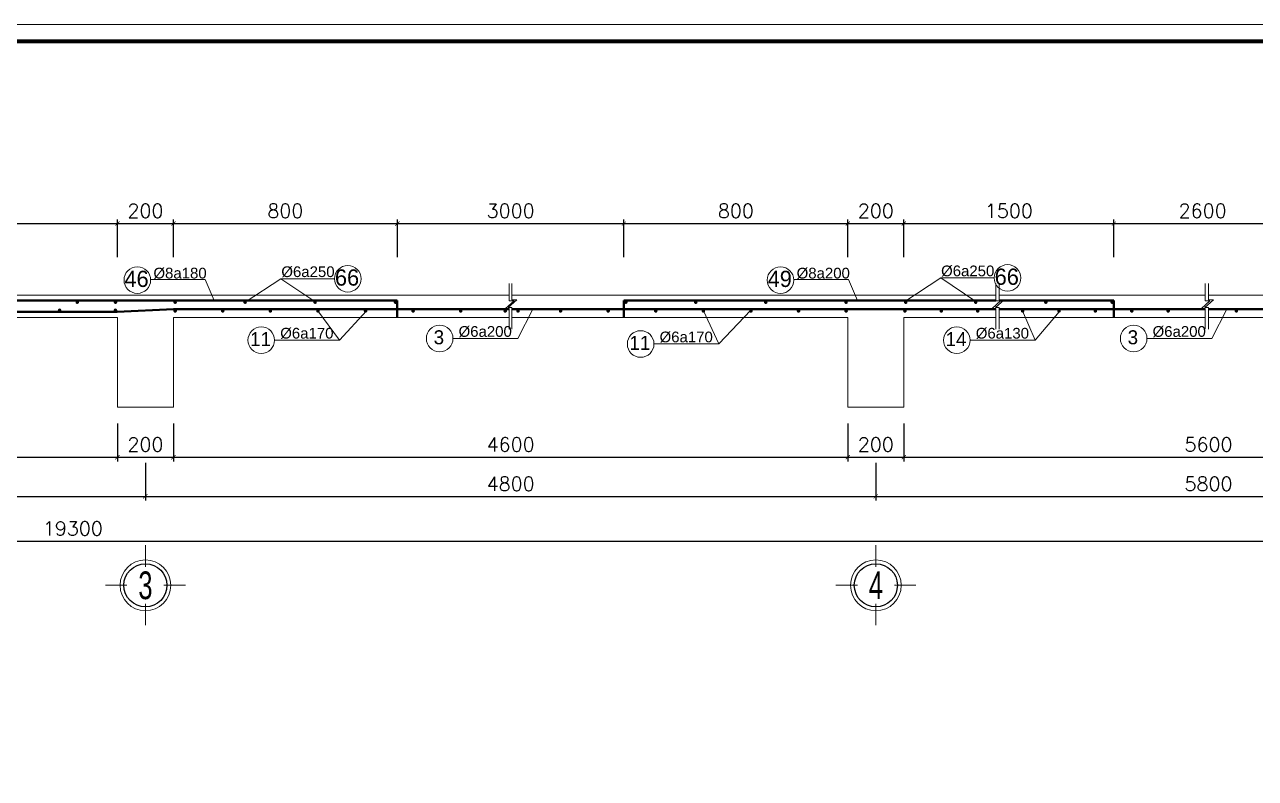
# Model space of a CAD drawing. Header units: inches. Extents: x 1604615 to 1925968, y -294302 to 52467.
# Drawn here: x 1795753 to 1817738, y -221947 to -208477 of the extents above; entities that cross this region are included whole.
import ezdxf
from ezdxf.enums import TextEntityAlignment as Align

# ---------------------------------------------------------------- set-up
doc = ezdxf.new("R2010")
doc.units = ezdxf.units.IN
doc.header["$LTSCALE"] = 20
doc.header["$MEASUREMENT"] = 0
doc.layers.get('0').update_dxf_attribs({"lineweight": 13})
for name, color, linetype, lineweight in [('0-Netin', 251, 'Continuous', 9), ('02', 103, 'Continuous', 20), ('khung', 26, 'Continuous', 80), ('kich thuoc', 8, 'Continuous', 13), ('SOHIEUTHEP', 212, 'Continuous', 13), ('THEP', 1, 'Continuous', 40), ('TV-MB', 33, 'Continuous', 9), ('VV', 114, 'Continuous', 13)]:
    doc.layers.add(name, color=color, linetype=linetype, lineweight=lineweight)
doc.layers.add('TEXT', color=9, linetype='Continuous')
doc.styles.add('DIM', font='romans.shx')
doc.styles.add('text', font='ARIALN.TTF')
doc.styles.add('thep', font='ARIAL.TTF')
doc.dimstyles.new('1-20', dxfattribs={"dimtxt": 250, "dimasz": 75, "dimexe": 75, "dimexo": 250, "dimgap": 100, "dimtad": 1, "dimdec": 0, "dimlfac": 0.2, "dimzin": 4, "dimdsep": 46, "dimtxsty": 'DIM', "dimblk": 'ARCHTICK', "dimcen": 10, "dimdle": 75, "dimadec": 0, "dimazin": 0, "dimtfac": 1, "dimtdec": 0, "dimtix": 1, "dimtofl": 0, "dimtmove": 1, "dimatfit": 3, "dimfxl": 600, "dimfxlon": 1, "dimtolj": 1, "dimtzin": 0, "dimarcsym": 0})

# ---------------------------------------------------------------- blocks, each defined once
blk = doc.blocks.new('_ArchTick')
at = {"color": 0, "linetype": 'ByBlock', "const_width": 0.15}
blk.add_lwpolyline([(-0.5, -0.5), (0.5, 0.5)], dxfattribs=at)
blk = doc.blocks.new('*D422')
at = {"layer": 'Defpoints', "color": 0}
for p in [(1792295, -214812), (1797411, -215312), (1797411, -216208)]:
    blk.add_point(p, dxfattribs=at)
at = {"layer": 'kich thuoc', "color": 0, "lineweight": -2}
for p, q in [((1792295, -215608), (1792295, -216283)), ((1797411, -215608), (1797411, -216283)), ((1792220, -216208), (1797486, -216208))]:
    blk.add_line(p, q, dxfattribs=at)
at = {"layer": 'kich thuoc', "color": 0, "lineweight": -2, "xscale": 75, "yscale": 75, "zscale": 75, "rotation": 180}
blk.add_blockref('_ArchTick', (1792295, -216208), dxfattribs=at)
at = {"layer": 'kich thuoc', "color": 0, "lineweight": -2, "xscale": 75, "yscale": 75, "zscale": 75}
blk.add_blockref('_ArchTick', (1797411, -216208), dxfattribs=at)
at = {"layer": 'kich thuoc', "color": 0, "insert": (1794853, -215983), "char_height": 250, "attachment_point": 5, "style": 'DIM'}
blk.add_mtext('\\A1;1200', dxfattribs=at)
blk = doc.blocks.new('*D423')
at = {"layer": 'Defpoints', "color": 0}
for p in [(1797411, -215312), (1798411, -215312), (1798411, -216208)]:
    blk.add_point(p, dxfattribs=at)
at = {"layer": 'kich thuoc', "color": 0, "lineweight": -2}
for p, q in [((1797411, -215608), (1797411, -216283)), ((1798411, -215608), (1798411, -216283)), ((1797336, -216208), (1798486, -216208))]:
    blk.add_line(p, q, dxfattribs=at)
at = {"layer": 'kich thuoc', "color": 0, "lineweight": -2, "xscale": 75, "yscale": 75, "zscale": 75, "rotation": 180}
blk.add_blockref('_ArchTick', (1797411, -216208), dxfattribs=at)
at = {"layer": 'kich thuoc', "color": 0, "lineweight": -2, "xscale": 75, "yscale": 75, "zscale": 75}
blk.add_blockref('_ArchTick', (1798411, -216208), dxfattribs=at)
at = {"layer": 'kich thuoc', "color": 0, "insert": (1797911, -215983), "char_height": 250, "attachment_point": 5, "style": 'DIM'}
blk.add_mtext('\\A1;200', dxfattribs=at)
blk = doc.blocks.new('*D424')
at = {"layer": 'Defpoints', "color": 0}
for p in [(1798411, -215312), (1810458, -215312), (1810458, -216208)]:
    blk.add_point(p, dxfattribs=at)
at = {"layer": 'kich thuoc', "color": 0, "lineweight": -2}
for p, q in [((1798411, -215608), (1798411, -216283)), ((1810458, -215608), (1810458, -216283)), ((1798336, -216208), (1810533, -216208))]:
    blk.add_line(p, q, dxfattribs=at)
at = {"layer": 'kich thuoc', "color": 0, "lineweight": -2, "xscale": 75, "yscale": 75, "zscale": 75, "rotation": 180}
blk.add_blockref('_ArchTick', (1798411, -216208), dxfattribs=at)
at = {"layer": 'kich thuoc', "color": 0, "lineweight": -2, "xscale": 75, "yscale": 75, "zscale": 75}
blk.add_blockref('_ArchTick', (1810458, -216208), dxfattribs=at)
at = {"layer": 'kich thuoc', "color": 0, "insert": (1804435, -215983), "char_height": 250, "attachment_point": 5, "style": 'DIM'}
blk.add_mtext('\\A1;4600', dxfattribs=at)
blk = doc.blocks.new('*D425')
at = {"layer": 'Defpoints', "color": 0}
for p in [(1810458, -215312), (1811458, -215312), (1811458, -216208)]:
    blk.add_point(p, dxfattribs=at)
at = {"layer": 'kich thuoc', "color": 0, "lineweight": -2}
for p, q in [((1810458, -215608), (1810458, -216283)), ((1811458, -215608), (1811458, -216283)), ((1810383, -216208), (1811533, -216208))]:
    blk.add_line(p, q, dxfattribs=at)
at = {"layer": 'kich thuoc', "color": 0, "lineweight": -2, "xscale": 75, "yscale": 75, "zscale": 75, "rotation": 180}
blk.add_blockref('_ArchTick', (1810458, -216208), dxfattribs=at)
at = {"layer": 'kich thuoc', "color": 0, "lineweight": -2, "xscale": 75, "yscale": 75, "zscale": 75}
blk.add_blockref('_ArchTick', (1811458, -216208), dxfattribs=at)
at = {"layer": 'kich thuoc', "color": 0, "insert": (1810958, -215983), "char_height": 250, "attachment_point": 5, "style": 'DIM'}
blk.add_mtext('\\A1;200', dxfattribs=at)
blk = doc.blocks.new('*D426')
at = {"layer": 'Defpoints', "color": 0}
for p in [(1811458, -215312), (1822341, -215312), (1822341, -216208)]:
    blk.add_point(p, dxfattribs=at)
at = {"layer": 'kich thuoc', "color": 0, "lineweight": -2}
for p, q in [((1811458, -215608), (1811458, -216283)), ((1822341, -215608), (1822341, -216283)), ((1811383, -216208), (1822416, -216208))]:
    blk.add_line(p, q, dxfattribs=at)
at = {"layer": 'kich thuoc', "color": 0, "lineweight": -2, "xscale": 75, "yscale": 75, "zscale": 75, "rotation": 180}
blk.add_blockref('_ArchTick', (1811458, -216208), dxfattribs=at)
at = {"layer": 'kich thuoc', "color": 0, "lineweight": -2, "xscale": 75, "yscale": 75, "zscale": 75}
blk.add_blockref('_ArchTick', (1822341, -216208), dxfattribs=at)
at = {"layer": 'kich thuoc', "color": 0, "insert": (1816900, -215983), "char_height": 250, "attachment_point": 5, "style": 'DIM'}
blk.add_mtext('\\A1;5600', dxfattribs=at)
blk = doc.blocks.new('*D433')
at = {"layer": 'Defpoints', "color": 0}
for p in [(1791795, -214812), (1797911, -215312), (1797911, -216907)]:
    blk.add_point(p, dxfattribs=at)
at = {"layer": 'kich thuoc', "color": 0, "lineweight": -2}
for p, q in [((1791795, -216307), (1791795, -216982)), ((1797911, -216307), (1797911, -216982)), ((1791720, -216907), (1797986, -216907))]:
    blk.add_line(p, q, dxfattribs=at)
at = {"layer": 'kich thuoc', "color": 0, "lineweight": -2, "xscale": 75, "yscale": 75, "zscale": 75, "rotation": 180}
blk.add_blockref('_ArchTick', (1791795, -216907), dxfattribs=at)
at = {"layer": 'kich thuoc', "color": 0, "lineweight": -2, "xscale": 75, "yscale": 75, "zscale": 75}
blk.add_blockref('_ArchTick', (1797911, -216907), dxfattribs=at)
at = {"layer": 'kich thuoc', "color": 0, "insert": (1794853, -216682), "char_height": 250, "attachment_point": 5, "style": 'DIM'}
blk.add_mtext('\\A1;1400', dxfattribs=at)
blk = doc.blocks.new('*D434')
at = {"layer": 'Defpoints', "color": 0}
for p in [(1797911, -215312), (1810958, -215312), (1810958, -216907)]:
    blk.add_point(p, dxfattribs=at)
at = {"layer": 'kich thuoc', "color": 0, "lineweight": -2}
for p, q in [((1797911, -216307), (1797911, -216982)), ((1810958, -216307), (1810958, -216982)), ((1797836, -216907), (1811033, -216907))]:
    blk.add_line(p, q, dxfattribs=at)
at = {"layer": 'kich thuoc', "color": 0, "lineweight": -2, "xscale": 75, "yscale": 75, "zscale": 75, "rotation": 180}
blk.add_blockref('_ArchTick', (1797911, -216907), dxfattribs=at)
at = {"layer": 'kich thuoc', "color": 0, "lineweight": -2, "xscale": 75, "yscale": 75, "zscale": 75}
blk.add_blockref('_ArchTick', (1810958, -216907), dxfattribs=at)
at = {"layer": 'kich thuoc', "color": 0, "insert": (1804435, -216682), "char_height": 250, "attachment_point": 5, "style": 'DIM'}
blk.add_mtext('\\A1;4800', dxfattribs=at)
blk = doc.blocks.new('*D435')
at = {"layer": 'Defpoints', "color": 0}
for p in [(1810958, -215312), (1822841, -215312), (1822841, -216907)]:
    blk.add_point(p, dxfattribs=at)
at = {"layer": 'kich thuoc', "color": 0, "lineweight": -2}
for p, q in [((1810958, -216307), (1810958, -216982)), ((1822841, -216307), (1822841, -216982)), ((1810883, -216907), (1822916, -216907))]:
    blk.add_line(p, q, dxfattribs=at)
at = {"layer": 'kich thuoc', "color": 0, "lineweight": -2, "xscale": 75, "yscale": 75, "zscale": 75, "rotation": 180}
blk.add_blockref('_ArchTick', (1810958, -216907), dxfattribs=at)
at = {"layer": 'kich thuoc', "color": 0, "lineweight": -2, "xscale": 75, "yscale": 75, "zscale": 75}
blk.add_blockref('_ArchTick', (1822841, -216907), dxfattribs=at)
at = {"layer": 'kich thuoc', "color": 0, "insert": (1816900, -216682), "char_height": 250, "attachment_point": 5, "style": 'DIM'}
blk.add_mtext('\\A1;5800', dxfattribs=at)
blk = doc.blocks.new('*D437')
at = {"layer": 'Defpoints', "color": 0}
for p in [(1770387, -215309), (1822841, -216307), (1822841, -217707)]:
    blk.add_point(p, dxfattribs=at)
at = {"layer": 'kich thuoc', "color": 0, "lineweight": -2}
for p, q in [((1770387, -217107), (1770387, -217782)), ((1822841, -217107), (1822841, -217782)), ((1770312, -217707), (1822916, -217707))]:
    blk.add_line(p, q, dxfattribs=at)
at = {"layer": 'kich thuoc', "color": 0, "lineweight": -2, "xscale": 75, "yscale": 75, "zscale": 75, "rotation": 180}
blk.add_blockref('_ArchTick', (1770387, -217707), dxfattribs=at)
at = {"layer": 'kich thuoc', "color": 0, "lineweight": -2, "xscale": 75, "yscale": 75, "zscale": 75}
blk.add_blockref('_ArchTick', (1822841, -217707), dxfattribs=at)
at = {"layer": 'kich thuoc', "color": 0, "insert": (1796614, -217482), "char_height": 250, "attachment_point": 5, "style": 'DIM'}
blk.add_mtext('\\A1;19300', dxfattribs=at)
blk = doc.blocks.new('TRUC-1')
at = {"layer": '0-Netin'}
blk.add_circle((0, -650), 412, dxfattribs=at)
at = {"layer": 'TV-MB'}
for p, q in [((0, -350), (0, 0)), ((-650, -650), (-300, -650)), ((300, -650), (650, -650)), ((0, -1300), (0, -950))]:
    blk.add_line(p, q, dxfattribs=at)
at = {"layer": 'TV-MB', "lineweight": 25}
blk.add_circle((0, -650), 350, dxfattribs=at)
at = {"layer": 'TV-MB', "style": 'text', "width": 0.8}
blk.add_attdef('13', text='', height=450, dxfattribs=at).set_placement((0, -650), align=Align.MIDDLE_CENTER)
blk = doc.blocks.new('*D449')
at = {"layer": 'Defpoints', "color": 0}
for p in [(1797411, -212032), (1792295, -213712), (1797411, -213712)]:
    blk.add_point(p, dxfattribs=at)
at = {"layer": 'kich thuoc', "color": 0, "lineweight": -2}
for p, q in [((1792220, -212032), (1797486, -212032)), ((1792295, -212632), (1792295, -211957)), ((1797411, -212632), (1797411, -211957))]:
    blk.add_line(p, q, dxfattribs=at)
at = {"layer": 'kich thuoc', "color": 0, "lineweight": -2, "xscale": 75, "yscale": 75, "zscale": 75, "rotation": 180}
blk.add_blockref('_ArchTick', (1792295, -212032), dxfattribs=at)
at = {"layer": 'kich thuoc', "color": 0, "lineweight": -2, "xscale": 75, "yscale": 75, "zscale": 75}
blk.add_blockref('_ArchTick', (1797411, -212032), dxfattribs=at)
at = {"layer": 'kich thuoc', "color": 0, "insert": (1794853, -211807), "char_height": 250, "attachment_point": 5, "style": 'DIM'}
blk.add_mtext('\\A1;1200', dxfattribs=at)
blk = doc.blocks.new('*D450')
at = {"layer": 'Defpoints', "color": 0}
for p in [(1798411, -212032), (1797411, -213712), (1798411, -213712)]:
    blk.add_point(p, dxfattribs=at)
at = {"layer": 'kich thuoc', "color": 0, "lineweight": -2}
for p, q in [((1797336, -212032), (1798486, -212032)), ((1797411, -212632), (1797411, -211957)), ((1798411, -212632), (1798411, -211957))]:
    blk.add_line(p, q, dxfattribs=at)
at = {"layer": 'kich thuoc', "color": 0, "lineweight": -2, "xscale": 75, "yscale": 75, "zscale": 75, "rotation": 180}
blk.add_blockref('_ArchTick', (1797411, -212032), dxfattribs=at)
at = {"layer": 'kich thuoc', "color": 0, "lineweight": -2, "xscale": 75, "yscale": 75, "zscale": 75}
blk.add_blockref('_ArchTick', (1798411, -212032), dxfattribs=at)
at = {"layer": 'kich thuoc', "color": 0, "insert": (1797911, -211807), "char_height": 250, "attachment_point": 5, "style": 'DIM'}
blk.add_mtext('\\A1;200', dxfattribs=at)
blk = doc.blocks.new('*D451')
at = {"layer": 'Defpoints', "color": 0}
for p in [(1802411, -212032), (1798411, -213712), (1802411, -213712)]:
    blk.add_point(p, dxfattribs=at)
at = {"layer": 'kich thuoc', "color": 0, "lineweight": -2}
for p, q in [((1798336, -212032), (1802486, -212032)), ((1798411, -212632), (1798411, -211957)), ((1802411, -212632), (1802411, -211957))]:
    blk.add_line(p, q, dxfattribs=at)
at = {"layer": 'kich thuoc', "color": 0, "lineweight": -2, "xscale": 75, "yscale": 75, "zscale": 75, "rotation": 180}
blk.add_blockref('_ArchTick', (1798411, -212032), dxfattribs=at)
at = {"layer": 'kich thuoc', "color": 0, "lineweight": -2, "xscale": 75, "yscale": 75, "zscale": 75}
blk.add_blockref('_ArchTick', (1802411, -212032), dxfattribs=at)
at = {"layer": 'kich thuoc', "color": 0, "insert": (1800411, -211807), "char_height": 250, "attachment_point": 5, "style": 'DIM'}
blk.add_mtext('\\A1;800', dxfattribs=at)
blk = doc.blocks.new('*D452')
at = {"layer": 'Defpoints', "color": 0}
for p in [(1806458, -212032), (1802411, -213712), (1806458, -213712)]:
    blk.add_point(p, dxfattribs=at)
at = {"layer": 'kich thuoc', "color": 0, "lineweight": -2}
for p, q in [((1802336, -212032), (1806533, -212032)), ((1802411, -212632), (1802411, -211957)), ((1806458, -212632), (1806458, -211957))]:
    blk.add_line(p, q, dxfattribs=at)
at = {"layer": 'kich thuoc', "color": 0, "lineweight": -2, "xscale": 75, "yscale": 75, "zscale": 75, "rotation": 180}
blk.add_blockref('_ArchTick', (1802411, -212032), dxfattribs=at)
at = {"layer": 'kich thuoc', "color": 0, "lineweight": -2, "xscale": 75, "yscale": 75, "zscale": 75}
blk.add_blockref('_ArchTick', (1806458, -212032), dxfattribs=at)
at = {"layer": 'kich thuoc', "color": 0, "insert": (1804435, -211807), "char_height": 250, "attachment_point": 5, "style": 'DIM'}
blk.add_mtext('\\A1;3000', dxfattribs=at)
blk = doc.blocks.new('*D453')
at = {"layer": 'Defpoints', "color": 0}
for p in [(1810458, -212032), (1806458, -213712), (1810458, -213712)]:
    blk.add_point(p, dxfattribs=at)
at = {"layer": 'kich thuoc', "color": 0, "lineweight": -2}
for p, q in [((1806383, -212032), (1810533, -212032)), ((1806458, -212632), (1806458, -211957)), ((1810458, -212632), (1810458, -211957))]:
    blk.add_line(p, q, dxfattribs=at)
at = {"layer": 'kich thuoc', "color": 0, "lineweight": -2, "xscale": 75, "yscale": 75, "zscale": 75, "rotation": 180}
blk.add_blockref('_ArchTick', (1806458, -212032), dxfattribs=at)
at = {"layer": 'kich thuoc', "color": 0, "lineweight": -2, "xscale": 75, "yscale": 75, "zscale": 75}
blk.add_blockref('_ArchTick', (1810458, -212032), dxfattribs=at)
at = {"layer": 'kich thuoc', "color": 0, "insert": (1808458, -211807), "char_height": 250, "attachment_point": 5, "style": 'DIM'}
blk.add_mtext('\\A1;800', dxfattribs=at)
blk = doc.blocks.new('*D454')
at = {"layer": 'Defpoints', "color": 0}
for p in [(1811458, -212032), (1810458, -213712), (1811458, -213712)]:
    blk.add_point(p, dxfattribs=at)
at = {"layer": 'kich thuoc', "color": 0, "lineweight": -2}
for p, q in [((1810383, -212032), (1811533, -212032)), ((1810458, -212632), (1810458, -211957)), ((1811458, -212632), (1811458, -211957))]:
    blk.add_line(p, q, dxfattribs=at)
at = {"layer": 'kich thuoc', "color": 0, "lineweight": -2, "xscale": 75, "yscale": 75, "zscale": 75, "rotation": 180}
blk.add_blockref('_ArchTick', (1810458, -212032), dxfattribs=at)
at = {"layer": 'kich thuoc', "color": 0, "lineweight": -2, "xscale": 75, "yscale": 75, "zscale": 75}
blk.add_blockref('_ArchTick', (1811458, -212032), dxfattribs=at)
at = {"layer": 'kich thuoc', "color": 0, "insert": (1810958, -211807), "char_height": 250, "attachment_point": 5, "style": 'DIM'}
blk.add_mtext('\\A1;200', dxfattribs=at)
blk = doc.blocks.new('*D455')
at = {"layer": 'Defpoints', "color": 0}
for p in [(1815211, -212032), (1811458, -213712), (1815211, -213712)]:
    blk.add_point(p, dxfattribs=at)
at = {"layer": 'kich thuoc', "color": 0, "lineweight": -2}
for p, q in [((1811383, -212032), (1815286, -212032)), ((1811458, -212632), (1811458, -211957)), ((1815211, -212632), (1815211, -211957))]:
    blk.add_line(p, q, dxfattribs=at)
at = {"layer": 'kich thuoc', "color": 0, "lineweight": -2, "xscale": 75, "yscale": 75, "zscale": 75, "rotation": 180}
blk.add_blockref('_ArchTick', (1811458, -212032), dxfattribs=at)
at = {"layer": 'kich thuoc', "color": 0, "lineweight": -2, "xscale": 75, "yscale": 75, "zscale": 75}
blk.add_blockref('_ArchTick', (1815211, -212032), dxfattribs=at)
at = {"layer": 'kich thuoc', "color": 0, "insert": (1813335, -211807), "char_height": 250, "attachment_point": 5, "style": 'DIM'}
blk.add_mtext('\\A1;1500', dxfattribs=at)
blk = doc.blocks.new('*D456')
at = {"layer": 'Defpoints', "color": 0}
for p in [(1818379, -212032), (1815211, -213712), (1818379, -213733)]:
    blk.add_point(p, dxfattribs=at)
at = {"layer": 'kich thuoc', "color": 0, "lineweight": -2}
for p, q in [((1815136, -212032), (1818454, -212032)), ((1815211, -212632), (1815211, -211957)), ((1818379, -212632), (1818379, -211957))]:
    blk.add_line(p, q, dxfattribs=at)
at = {"layer": 'kich thuoc', "color": 0, "lineweight": -2, "xscale": 75, "yscale": 75, "zscale": 75, "rotation": 180}
blk.add_blockref('_ArchTick', (1815211, -212032), dxfattribs=at)
at = {"layer": 'kich thuoc', "color": 0, "lineweight": -2, "xscale": 75, "yscale": 75, "zscale": 75}
blk.add_blockref('_ArchTick', (1818379, -212032), dxfattribs=at)
at = {"layer": 'kich thuoc', "color": 0, "insert": (1816795, -211807), "char_height": 250, "attachment_point": 5, "style": 'DIM'}
blk.add_mtext('\\A1;2600', dxfattribs=at)

msp = doc.modelspace()

# ---------------------------------------------------------------- linework, layer by layer
at = {"ltscale": 0.1}
for p, q in [((1799691.5, -213438.1), (1800332.1, -213018.4)), ((1800332.1, -213018.4), (1801288.4, -213018.4)), ((1800332.1, -213018.4), (1800957.1, -213437.3)), ((1811476.1, -213423.5), (1812116.7, -213003.9)), ((1812116.7, -213003.9), (1813073, -213003.9)), ((1812116.7, -213003.9), (1812741.7, -213422.8)), ((1801377.7, -214117.1), (1800992.7, -213593.2)), ((1808154.3, -214184.1), (1807876.8, -213593.6)), ((1813801.7, -214117.5), (1813579.7, -213593.6))]:
    msp.add_line(p, q, dxfattribs=at)
for points in [[(1799141.6, -213405.7), (1798980.1, -213032.1), (1798003.7, -213032.1)], [(1810630.8, -213406.1), (1810469.3, -213032.5), (1809493, -213032.5)], [(1801858.3, -213593.2), (1801377.7, -214117.1), (1800218.2, -214117.1)], [(1804829.3, -213562.3), (1804563.8, -214086.3), (1803404.2, -214086.3)], [(1808726.8, -213577.9), (1808153.9, -214184.5), (1806994.3, -214184.5)], [(1814231, -213609.1), (1813801.7, -214117.5), (1812642.1, -214117.5)], [(1817225.8, -213562.3), (1816960.2, -214086.3), (1815800.7, -214086.3)]]:
    msp.add_lwpolyline(points, dxfattribs=at)
at = {"layer": '02'}
msp.add_lwpolyline([(1762347, -267877), (1846447, -267877), (1846447, -208477), (1762347, -208477)], close=True, dxfattribs=at)
at = {"layer": 'khung'}
msp.add_lwpolyline([(1762647, -267577), (1846147, -267577), (1846147, -208777), (1762647, -208777)], close=True, dxfattribs=at)
at = {"layer": 'kich thuoc'}
for p, q in [((1804410.7, -213311.9), (1795033.3, -213311.9)), ((1813100.5, -213312.3), (1804458.5, -213312.3)), ((1816839.4, -213312.3), (1813161.2, -213312.3)), ((1820391.8, -213312.3), (1816900.1, -213312.3)), ((1795033.3, -213711.9), (1797411.3, -213711.9)), ((1797411.3, -213711.9), (1797411.3, -215311.9)), ((1798411.3, -215311.9), (1798411.3, -213711.9)), ((1798411.3, -213711.9), (1804410.7, -213711.9)), ((1804458.5, -213712.3), (1810458.5, -213712.3)), ((1810458.5, -213712.3), (1810458.5, -215312.3)), ((1811458.5, -215312.3), (1811458.5, -213712.3)), ((1811458.5, -213712.3), (1813100.5, -213712.3)), ((1813161.2, -213712.3), (1816839.4, -213712.3)), ((1816900.1, -213712.3), (1820391.8, -213712.3)), ((1797411.3, -215311.9), (1798411.3, -215311.9)), ((1810458.5, -215312.3), (1811458.5, -215312.3))]:
    msp.add_line(p, q, dxfattribs=at)
at = {"layer": 'kich thuoc', "ltscale": 0.1}
for points in [[(1804410.7, -213103.2), (1804410.7, -213414.3), (1804497.7, -213414.3), (1804345.2, -213549.5), (1804410.7, -213549.4), (1804410.7, -213916.5)], [(1804458.5, -213103.2), (1804458.5, -213395.1), (1804545.4, -213395.1), (1804393, -213530.3), (1804458.5, -213530.2), (1804458.5, -213916.5)], [(1813100.5, -213103.6), (1813100.5, -213414.7), (1813187.4, -213414.7), (1813035, -213549.9), (1813100.5, -213549.8), (1813100.5, -213916.9)], [(1813161.2, -213103.6), (1813161.2, -213395.5), (1813248.2, -213395.5), (1813095.7, -213530.7), (1813161.2, -213530.6), (1813161.2, -213916.9)], [(1816839.4, -213103.6), (1816839.4, -213414.7), (1816926.4, -213414.7), (1816773.9, -213549.9), (1816839.4, -213549.8), (1816839.4, -213916.9)], [(1816900.1, -213103.6), (1816900.1, -213395.5), (1816987.1, -213395.5), (1816834.6, -213530.7), (1816900.1, -213530.6), (1816900.1, -213916.9)]]:
    msp.add_lwpolyline(points, dxfattribs=at)
at = {"layer": 'THEP'}
for p, q in [((1798410.7, -213405.7), (1795033.3, -213405.7)), ((1798410.7, -213405.7), (1802410.7, -213405.7)), ((1802410.7, -213405.7), (1802410.7, -213711.9)), ((1811458.5, -213406.1), (1806458.5, -213406.1)), ((1806458.5, -213406.1), (1806458.5, -213712.3)), ((1811458.5, -213406.1), (1813100.5, -213406.1)), ((1813161.2, -213406.1), (1815211, -213406.1)), ((1815211, -213406.1), (1815211, -213712.3)), ((1795033.3, -213611.9), (1797407.2, -213611.9)), ((1797407.2, -213611.9), (1798411.3, -213561.9)), ((1798411.3, -213561.9), (1804410.7, -213561.9)), ((1804458.5, -213562.3), (1813100.5, -213562.3)), ((1813161.2, -213562.3), (1816839.4, -213562.3)), ((1816900.1, -213562.3), (1820391.8, -213562.3))]:
    msp.add_line(p, q, dxfattribs=at)
at = {"layer": 'THEP', "const_width": 31.2}
for points in [[(1796677.9, -213437.2, 1), (1796709.1, -213437.2, 1)], [(1797360.4, -213437.2, 1), (1797391.7, -213437.2, 1)], [(1798425.9, -213437.2, 1), (1798457.1, -213437.2, 1)], [(1799675.9, -213437.2, 1), (1799707.1, -213437.2, 1)], [(1800925.9, -213437.2, 1), (1800957.1, -213437.2, 1)], [(1802363.2, -213436.9, 1), (1802394.4, -213436.9, 1)], [(1806476.1, -213437.6, 1), (1806507.3, -213437.6, 1)], [(1807726.1, -213437.6, 1), (1807757.3, -213437.6, 1)], [(1808976.1, -213437.6, 1), (1809007.3, -213437.6, 1)], [(1810410.2, -213437.6, 1), (1810441.4, -213437.6, 1)], [(1811476.1, -213437.6, 1), (1811507.3, -213437.6, 1)], [(1812726.1, -213437.6, 1), (1812757.3, -213437.6, 1)], [(1813978.7, -213437.6, 1), (1814009.9, -213437.6, 1)], [(1815163.8, -213437.6, 1), (1815195, -213437.6, 1)], [(1796361.9, -213581.2, 1), (1796393.1, -213581.2, 1)], [(1797360, -213581.3, 1), (1797391.2, -213581.3, 1)], [(1798427, -213593.2, 1), (1798458.3, -213593.2, 1)], [(1799277, -213593.2, 1), (1799308.3, -213593.2, 1)], [(1800127, -213593.2, 1), (1800158.3, -213593.2, 1)], [(1800977, -213593.2, 1), (1801008.3, -213593.2, 1)], [(1801827, -213593.2, 1), (1801858.3, -213593.2, 1)], [(1802677, -213593.2, 1), (1802708.3, -213593.2, 1)], [(1803527, -213593.2, 1), (1803558.3, -213593.2, 1)], [(1804321.9, -213593.2, 1), (1804353.1, -213593.2, 1)], [(1804551.1, -213593.6, 1), (1804582.4, -213593.6, 1)], [(1805311.2, -213593.6, 1), (1805342.5, -213593.6, 1)], [(1806161.2, -213593.6, 1), (1806192.5, -213593.6, 1)], [(1807011.2, -213593.6, 1), (1807042.5, -213593.6, 1)], [(1807861.2, -213593.6, 1), (1807892.5, -213593.6, 1)], [(1808711.2, -213593.6, 1), (1808742.5, -213593.6, 1)], [(1809561.2, -213593.6, 1), (1809592.5, -213593.6, 1)], [(1810411.2, -213593.6, 1), (1810442.5, -213593.6, 1)], [(1811461.5, -213593.6, 1), (1811492.8, -213593.6, 1)], [(1812111.5, -213593.6, 1), (1812142.8, -213593.6, 1)], [(1812761.5, -213593.6, 1), (1812792.8, -213593.6, 1)], [(1813564.1, -213593.6, 1), (1813595.4, -213593.6, 1)], [(1814214.1, -213593.6, 1), (1814245.4, -213593.6, 1)], [(1814864.1, -213593.6, 1), (1814895.4, -213593.6, 1)], [(1815514.1, -213593.6, 1), (1815545.4, -213593.6, 1)], [(1816164.1, -213593.6, 1), (1816195.4, -213593.6, 1)], [(1817382.2, -213592.5, 1), (1817413.4, -213592.5, 1)]]:
    msp.add_lwpolyline(points, format="xyb", close=True, dxfattribs=at)
at = {"layer": 'VV'}
for centre in [(1797766.4, -213042.3), (1801526, -213018.4), (1809255.6, -213042.7), (1813310.6, -213003.9), (1799980.6, -214117.1), (1803166.6, -214086.3), (1812404.5, -214117.5), (1815563.1, -214086.3), (1806756.7, -214184.5)]:
    msp.add_circle(centre, 237.6, dxfattribs=at)

# ---------------------------------------------------------------- block references
at = {"layer": 'kich thuoc', "xscale": 1.100000000093132, "yscale": 1.099999999976717, "zscale": 1.1}
for p, values in [((1797911.3, -217781.6), {'13': '3'}), ((1810958.5, -217781.6), {'13': '4'})]:
    msp.add_blockref('TRUC-1', p, dxfattribs=at).add_auto_attribs(values)

# ---------------------------------------------------------------- texts
at = {"layer": 'SOHIEUTHEP', "width": 2852.724, "attachment_point": 5}
for s, insert, char_height in [('{\\fVNI-Avo|b0|i0|c0|p2;46}', (1797752.6, -213022.3), 290.4), ('{\\fVNI-Avo|b0|i0|c0|p2;66}', (1801512.3, -212998.4), 290.4), ('{\\fVNI-Avo|b0|i0|c0|p2;49}', (1809241.8, -213022.7), 290.4), ('{\\fVNI-Avo|b0|i0|c0|p2;66}', (1813296.9, -212983.9), 290.4), ('{\\fVNI-Avo|b0|i0|c0|p2;11}', (1799966.8, -214097.1), 250), ('{\\fVNI-Avo|b0|i0|c0|p2;3}', (1803152.9, -214066.3), 250), ('{\\fVNI-Avo|b0|i0|c0|p2;11}', (1806743, -214164.4), 250), ('{\\fVNI-Avo|b0|i0|c0|p2;14}', (1812390.8, -214097.5), 250), ('{\\fVNI-Avo|b0|i0|c0|p2;3}', (1815549.3, -214066.3), 250)]:
    msp.add_mtext(s, dxfattribs=dict(at, insert=insert, char_height=char_height))
at = {"layer": 'TEXT', "style": 'thep'}
for s, p in [('%%C6a250', (1800339, -212988.3)), ('%%C6a250', (1812123.6, -212973.8)), ('%%C8a180', (1798054, -213013.6)), ('%%C8a200', (1809543.3, -213014)), ('%%C6a170', (1800319.1, -214087.1)), ('%%C6a200', (1803505.1, -214056.2)), ('%%C6a130', (1812743, -214087.5)), ('%%C6a200', (1815901.6, -214056.2)), ('%%C6a170', (1807095.2, -214154.4))]:
    msp.add_text(s, height=191.25, dxfattribs=at).set_placement(p)

# ---------------------------------------------------------------- dimensions: what is measured, and where the dimension line sits
at = {"layer": 'kich thuoc'}
for base, p1, p2, text, picture, middle in [((1797411.3, -212031.6), (1792295.4, -213711.9), (1797411.3, -213711.9), '1200', '*D449', (1794853.3, -211806.6)), ((1806458.5, -212031.6), (1802410.7, -213711.9), (1806458.5, -213712.3), '3000', '*D452', (1804434.6, -211806.6)), ((1815211, -212031.6), (1811458.5, -213712.3), (1815211, -213712.3), '1500', '*D455', (1813334.8, -211806.6)), ((1818378.6, -212031.6), (1815211, -213712.3), (1818378.6, -213733.4), '2600', '*D456', (1816794.8, -211806.6)), ((1797911.3, -216906.6), (1791795.4, -214811.9), (1797911.3, -215311.9), '1400', '*D433', (1794853.3, -216681.6)), ((1797411.3, -216208.5), (1792295.4, -214811.9), (1797411.3, -215311.9), '1200', '*D422', (1794853.3, -215983.5)), ((1822841.4, -217706.6), (1770386.9, -215309), (1822841.4, -216306.6), '19300', '*D437', (1796614.1, -217481.6)), ((1810958.5, -216906.6), (1797911.3, -215311.9), (1810958.5, -215312.3), '4800', '*D434', (1804434.9, -216681.6)), ((1810458.5, -216208.5), (1798411.3, -215311.9), (1810458.5, -215312.3), '4600', '*D424', (1804434.9, -215983.5)), ((1822841.4, -216906.6), (1810958.5, -215312.3), (1822841.4, -215312.3), '5800', '*D435', (1816899.9, -216681.6)), ((1822341.4, -216208.5), (1811458.5, -215312.3), (1822341.4, -215312.3), '5600', '*D426', (1816899.9, -215983.5))]:
    dim = msp.add_linear_dim(base=base, p1=p1, p2=p2, text=text, dimstyle='1-20', dxfattribs=at)
    dim.commit()
    dim.dimension.update_dxf_attribs({"geometry": picture, "text_midpoint": middle})
for base, p1, p2, picture, middle in [((1798411.3, -212031.6), (1797411.3, -213711.9), (1798411.3, -213711.9), '*D450', (1797911.3, -211806.6)), ((1802410.7, -212031.6), (1798411.3, -213711.9), (1802410.7, -213711.9), '*D451', (1800411, -211806.6)), ((1810458.5, -212031.6), (1806458.5, -213712.3), (1810458.5, -213712.3), '*D453', (1808458.5, -211806.6)), ((1811458.5, -212031.6), (1810458.5, -213712.3), (1811458.5, -213712.3), '*D454', (1810958.5, -211806.6)), ((1798411.3, -216208.5), (1797411.3, -215311.9), (1798411.3, -215311.9), '*D423', (1797911.3, -215983.5)), ((1811458.5, -216208.5), (1810458.5, -215312.3), (1811458.5, -215312.3), '*D425', (1810958.5, -215983.5))]:
    dim = msp.add_linear_dim(base=base, p1=p1, p2=p2, dimstyle='1-20', dxfattribs=at)
    dim.commit()
    dim.dimension.update_dxf_attribs({"geometry": picture, "text_midpoint": middle})

doc.saveas('drawing.dxf')
